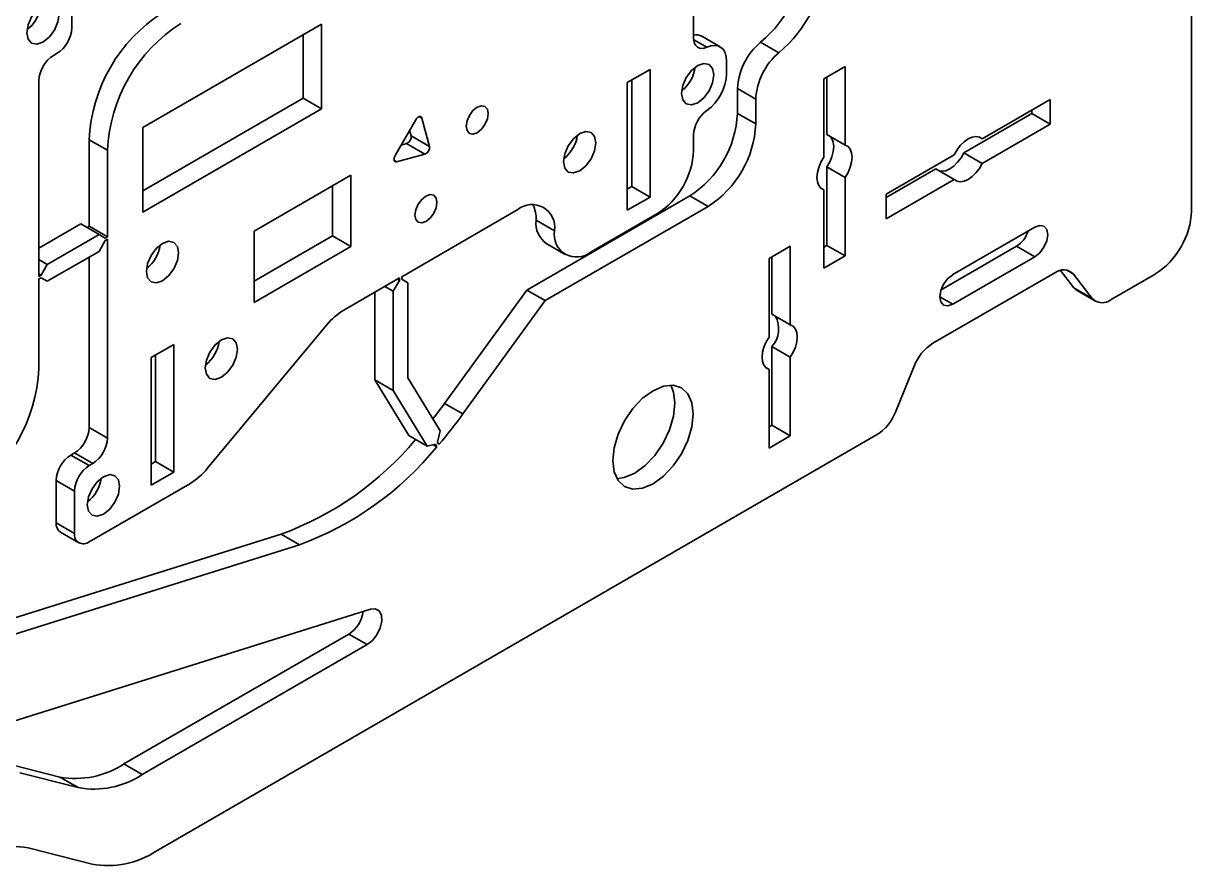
# Model space of a CAD drawing. Header units: millimetres. Extents: x 0 to 415, y 0 to 292.
# Drawn here: x 380.13 to 391.41, y 110.16 to 118.28 of the extents above; entities that cross this region are included whole.
import ezdxf

# ---------------------------------------------------------------- set-up
doc = ezdxf.new("R2010")
doc.units = ezdxf.units.MM

# ---------------------------------------------------------------- blocks, each defined once
blk = doc.blocks.new('SE81')
at = {"color": 7, "linetype": 'Continuous', "lineweight": 35}
for p, q in [((383.48, 112.629), (383.527, 112.633)), ((383.527, 112.633), (383.564, 112.613)), ((383.564, 112.613), (383.586, 112.571)), ((383.586, 112.571), (383.589, 112.514)), ((383.574, 112.449), (383.543, 112.384)), ((383.589, 112.514), (383.574, 112.449)), ((383.499, 112.328), (383.449, 112.288)), ((383.543, 112.384), (383.499, 112.328))]:
    blk.add_line(p, q, dxfattribs=at)
blk = doc.blocks.new('SE80')
blk.add_blockref('SE81', (0, 0))
blk = doc.blocks.new('SE89')
at = {"color": 7, "linetype": 'Continuous', "lineweight": 35}
for p, q in [((386.402, 114.79), (386.308, 114.781)), ((386.483, 114.765), (386.402, 114.79)), ((386.208, 114.738), (386.107, 114.665)), ((386.308, 114.781), (386.208, 114.738)), ((386.544, 114.708), (386.483, 114.765)), ((386.583, 114.622), (386.544, 114.708)), ((386.013, 114.566), (385.933, 114.448)), ((386.107, 114.665), (386.013, 114.566)), ((386.596, 114.514), (386.583, 114.622)), ((386.583, 114.39), (386.596, 114.514)), ((385.933, 114.448), (385.871, 114.319)), ((386.544, 114.259), (386.583, 114.39)), ((385.871, 114.319), (385.832, 114.188)), ((386.483, 114.13), (386.544, 114.259)), ((385.832, 114.188), (385.819, 114.065)), ((386.402, 114.012), (386.483, 114.13)), ((385.819, 114.065), (385.832, 113.956)), ((386.308, 113.913), (386.402, 114.012)), ((385.832, 113.956), (385.871, 113.87)), ((386.208, 113.84), (386.308, 113.913)), ((385.871, 113.87), (385.933, 113.813)), ((385.933, 113.813), (386.013, 113.788)), ((386.013, 113.788), (386.107, 113.797)), ((386.107, 113.797), (386.208, 113.84))]:
    blk.add_line(p, q, dxfattribs=at)
blk = doc.blocks.new('SE88')
blk.add_blockref('SE89', (0, 0))
blk = doc.blocks.new('SE99')
at = {"color": 7, "linetype": 'Continuous', "lineweight": 35}
for p, q in [((389.358, 116.883), (389.385, 116.931)), ((389.289, 116.803), (389.325, 116.84)), ((389.325, 116.84), (389.358, 116.883)), ((389.115, 116.775), (389.142, 116.758)), ((389.142, 116.758), (389.174, 116.752)), ((389.174, 116.752), (389.211, 116.758)), ((389.211, 116.758), (389.25, 116.776)), ((389.25, 116.776), (389.289, 116.803))]:
    blk.add_line(p, q, dxfattribs=at)
blk = doc.blocks.new('SE98')
blk.add_blockref('SE99', (0, 0))
blk = doc.blocks.new('SE101')
at = {"color": 7, "linetype": 'Continuous', "lineweight": 35}
for p, q in [((389.25, 117.168), (389.211, 117.14)), ((389.289, 117.185), (389.25, 117.168)), ((389.325, 117.191), (389.289, 117.185)), ((389.358, 117.185), (389.325, 117.191)), ((389.385, 117.168), (389.358, 117.185)), ((389.142, 117.06), (389.115, 117.012)), ((389.174, 117.103), (389.142, 117.06)), ((389.211, 117.14), (389.174, 117.103))]:
    blk.add_line(p, q, dxfattribs=at)
blk = doc.blocks.new('SE100')
blk.add_blockref('SE101', (0, 0))
blk = doc.blocks.new('SE111')
at = {"color": 7, "linetype": 'Continuous', "lineweight": 35}
for p, q in [((387.829, 116.942), (387.807, 116.892)), ((387.857, 116.99), (387.829, 116.942)), ((387.794, 116.842), (387.79, 116.795)), ((387.807, 116.892), (387.794, 116.842)), ((387.79, 116.795), (387.794, 116.752)), ((387.794, 116.752), (387.807, 116.718)), ((387.807, 116.718), (387.829, 116.692)), ((387.829, 116.692), (387.857, 116.677))]:
    blk.add_line(p, q, dxfattribs=at)
blk = doc.blocks.new('SE110')
blk.add_blockref('SE111', (0, 0))
blk = doc.blocks.new('SE113')
at = {"color": 7, "linetype": 'Continuous', "lineweight": 35}
for p, q in [((388.09, 117.093), (388.062, 117.108)), ((388.111, 117.068), (388.09, 117.093)), ((388.125, 117.033), (388.111, 117.068)), ((388.111, 116.893), (388.125, 116.943)), ((388.129, 116.991), (388.125, 117.033)), ((388.125, 116.943), (388.129, 116.991)), ((388.062, 116.796), (388.09, 116.843)), ((388.09, 116.843), (388.111, 116.893))]:
    blk.add_line(p, q, dxfattribs=at)
blk = doc.blocks.new('SE112')
blk.add_blockref('SE113', (0, 0))
blk = doc.blocks.new('SE123')
at = {"color": 7, "linetype": 'Continuous', "lineweight": 35}
for p, q in [((387.328, 115.255), (387.3, 115.208)), ((387.278, 115.158), (387.265, 115.108)), ((387.3, 115.208), (387.278, 115.158)), ((387.265, 115.108), (387.261, 115.06)), ((387.261, 115.06), (387.265, 115.018)), ((387.265, 115.018), (387.278, 114.983)), ((387.278, 114.983), (387.3, 114.958)), ((387.3, 114.958), (387.328, 114.943))]:
    blk.add_line(p, q, dxfattribs=at)
blk = doc.blocks.new('SE122')
blk.add_blockref('SE123', (0, 0))
blk = doc.blocks.new('SE125')
at = {"color": 7, "linetype": 'Continuous', "lineweight": 35}
for p, q in [((387.561, 115.359), (387.533, 115.374)), ((387.582, 115.333), (387.561, 115.359)), ((387.596, 115.298), (387.582, 115.333)), ((387.6, 115.256), (387.596, 115.298)), ((387.596, 115.209), (387.6, 115.256)), ((387.561, 115.109), (387.582, 115.159)), ((387.582, 115.159), (387.596, 115.209)), ((387.533, 115.061), (387.561, 115.109))]:
    blk.add_line(p, q, dxfattribs=at)
blk = doc.blocks.new('SE124')
blk.add_blockref('SE125', (0, 0))
blk = doc.blocks.new('SE143')
at = {"color": 7, "linetype": 'Continuous', "lineweight": 35}
for p, q in [((389.054, 115.819), (389.013, 115.765)), ((389.101, 115.857), (389.054, 115.819)), ((388.987, 115.703), (388.977, 115.643)), ((389.013, 115.765), (388.987, 115.703)), ((388.977, 115.643), (388.987, 115.594)), ((388.987, 115.594), (389.013, 115.563)), ((389.013, 115.563), (389.054, 115.555)), ((389.054, 115.555), (389.101, 115.572))]:
    blk.add_line(p, q, dxfattribs=at)
blk = doc.blocks.new('SE142')
blk.add_blockref('SE143', (0, 0))
blk = doc.blocks.new('SE145')
at = {"color": 7, "linetype": 'Continuous', "lineweight": 35}
for p, q in [((389.941, 116.331), (389.894, 116.315)), ((389.981, 116.324), (389.941, 116.331)), ((390.008, 116.293), (389.981, 116.324)), ((390.017, 116.243), (390.008, 116.293)), ((389.981, 116.121), (390.008, 116.183)), ((390.008, 116.183), (390.017, 116.243)), ((389.894, 116.029), (389.941, 116.067)), ((389.941, 116.067), (389.981, 116.121))]:
    blk.add_line(p, q, dxfattribs=at)
blk = doc.blocks.new('SE144')
blk.add_blockref('SE145', (0, 0))
blk = doc.blocks.new('SE313')
at = {"color": 7, "linetype": 'Continuous', "lineweight": 35}
for p, q in [((380.904, 113.907), (380.844, 113.859)), ((380.964, 113.928), (380.904, 113.907)), ((381.014, 113.918), (380.964, 113.928)), ((381.048, 113.879), (381.014, 113.918)), ((380.794, 113.791), (380.76, 113.713)), ((380.844, 113.859), (380.794, 113.791)), ((381.06, 113.817), (381.048, 113.879)), ((381.048, 113.741), (381.06, 113.817)), ((380.76, 113.713), (380.748, 113.637)), ((380.964, 113.596), (381.014, 113.664)), ((381.014, 113.664), (381.048, 113.741)), ((380.748, 113.637), (380.76, 113.576)), ((380.76, 113.576), (380.794, 113.537)), ((380.844, 113.527), (380.904, 113.548)), ((380.904, 113.548), (380.964, 113.596)), ((380.794, 113.537), (380.844, 113.527))]:
    blk.add_line(p, q, dxfattribs=at)
blk = doc.blocks.new('SE312')
blk.add_blockref('SE313', (0, 0))
blk = doc.blocks.new('SE315')
at = {"color": 7, "linetype": 'Continuous', "lineweight": 35}
for p, q in [((386.639, 117.875), (386.579, 117.827)), ((386.698, 117.895), (386.639, 117.875)), ((386.749, 117.886), (386.698, 117.895)), ((386.782, 117.847), (386.749, 117.886)), ((386.794, 117.785), (386.782, 117.847)), ((386.529, 117.759), (386.495, 117.681)), ((386.579, 117.827), (386.529, 117.759)), ((386.782, 117.709), (386.794, 117.785)), ((386.495, 117.681), (386.483, 117.605)), ((386.698, 117.563), (386.749, 117.632)), ((386.749, 117.632), (386.782, 117.709)), ((386.483, 117.605), (386.495, 117.543)), ((386.495, 117.543), (386.529, 117.505)), ((386.529, 117.505), (386.579, 117.495)), ((386.579, 117.495), (386.639, 117.515)), ((386.639, 117.515), (386.698, 117.563))]:
    blk.add_line(p, q, dxfattribs=at)
blk = doc.blocks.new('SE314')
blk.add_blockref('SE315', (0, 0))
blk = doc.blocks.new('SE319')
at = {"color": 7, "linetype": 'Continuous', "lineweight": 35}
for p, q in [((385.441, 117.169), (385.39, 117.101)), ((385.5, 117.218), (385.441, 117.169)), ((385.56, 117.238), (385.5, 117.218)), ((385.61, 117.228), (385.56, 117.238)), ((385.644, 117.19), (385.61, 117.228)), ((385.656, 117.128), (385.644, 117.19)), ((385.39, 117.101), (385.356, 117.024)), ((385.61, 116.974), (385.644, 117.052)), ((385.644, 117.052), (385.656, 117.128)), ((385.356, 117.024), (385.345, 116.948)), ((385.345, 116.948), (385.356, 116.886)), ((385.56, 116.906), (385.61, 116.974)), ((385.356, 116.886), (385.39, 116.847)), ((385.39, 116.847), (385.441, 116.838)), ((385.441, 116.838), (385.5, 116.858)), ((385.5, 116.858), (385.56, 116.906))]:
    blk.add_line(p, q, dxfattribs=at)
blk = doc.blocks.new('SE318')
blk.add_blockref('SE319', (0, 0))
blk = doc.blocks.new('SE321')
at = {"color": 7, "linetype": 'Continuous', "lineweight": 35}
for p, q in [((382.102, 115.248), (382.042, 115.227)), ((382.152, 115.238), (382.102, 115.248)), ((381.983, 115.179), (381.932, 115.111)), ((382.042, 115.227), (381.983, 115.179)), ((382.186, 115.199), (382.152, 115.238)), ((382.198, 115.137), (382.186, 115.199)), ((382.186, 115.062), (382.198, 115.137)), ((381.899, 115.033), (381.887, 114.958)), ((381.932, 115.111), (381.899, 115.033)), ((382.152, 114.984), (382.186, 115.062)), ((381.887, 114.958), (381.899, 114.896)), ((382.042, 114.868), (382.102, 114.916)), ((382.102, 114.916), (382.152, 114.984)), ((381.899, 114.896), (381.932, 114.857)), ((381.932, 114.857), (381.983, 114.847)), ((381.983, 114.847), (382.042, 114.868))]:
    blk.add_line(p, q, dxfattribs=at)
blk = doc.blocks.new('SE320')
blk.add_blockref('SE321', (0, 0))
blk = doc.blocks.new('SE323')
at = {"color": 7, "linetype": 'Continuous', "lineweight": 35}
for p, q in [((381.473, 116.158), (381.414, 116.11)), ((381.533, 116.179), (381.473, 116.158)), ((381.583, 116.169), (381.533, 116.179)), ((381.617, 116.13), (381.583, 116.169)), ((381.363, 116.042), (381.33, 115.965)), ((381.414, 116.11), (381.363, 116.042)), ((381.629, 116.069), (381.617, 116.13)), ((381.617, 115.993), (381.629, 116.069)), ((381.33, 115.965), (381.318, 115.889)), ((381.533, 115.847), (381.583, 115.915)), ((381.583, 115.915), (381.617, 115.993)), ((381.318, 115.889), (381.33, 115.827)), ((381.33, 115.827), (381.363, 115.788)), ((381.473, 115.799), (381.533, 115.847)), ((381.363, 115.788), (381.414, 115.778)), ((381.414, 115.778), (381.473, 115.799))]:
    blk.add_line(p, q, dxfattribs=at)
blk = doc.blocks.new('SE322')
blk.add_blockref('SE323', (0, 0))
blk = doc.blocks.new('SE341')
at = {"color": 7, "linetype": 'Continuous', "lineweight": 35}
for p, q in [((384.016, 116.615), (383.975, 116.582)), ((384.056, 116.629), (384.016, 116.615)), ((384.091, 116.623), (384.056, 116.629)), ((384.114, 116.596), (384.091, 116.623)), ((384.122, 116.554), (384.114, 116.596)), ((383.918, 116.483), (383.91, 116.431)), ((383.941, 116.536), (383.918, 116.483)), ((383.975, 116.582), (383.941, 116.536)), ((384.091, 116.449), (384.114, 116.502)), ((384.114, 116.502), (384.122, 116.554)), ((383.91, 116.431), (383.918, 116.389)), ((383.918, 116.389), (383.941, 116.363)), ((383.975, 116.356), (384.016, 116.37)), ((384.016, 116.37), (384.056, 116.403)), ((384.056, 116.403), (384.091, 116.449)), ((383.941, 116.363), (383.975, 116.356))]:
    blk.add_line(p, q, dxfattribs=at)
blk = doc.blocks.new('SE340')
blk.add_blockref('SE341', (0, 0))
blk = doc.blocks.new('SE343')
at = {"color": 7, "linetype": 'Continuous', "lineweight": 35}
for p, q in [((384.436, 117.393), (384.413, 117.34)), ((384.47, 117.44), (384.436, 117.393)), ((384.511, 117.472), (384.47, 117.44)), ((384.551, 117.487), (384.511, 117.472)), ((384.586, 117.48), (384.551, 117.487)), ((384.609, 117.453), (384.586, 117.48)), ((384.617, 117.411), (384.609, 117.453)), ((384.609, 117.36), (384.617, 117.411)), ((384.413, 117.34), (384.405, 117.289)), ((384.405, 117.289), (384.413, 117.247)), ((384.551, 117.26), (384.586, 117.307)), ((384.586, 117.307), (384.609, 117.36)), ((384.413, 117.247), (384.436, 117.22)), ((384.436, 117.22), (384.47, 117.213)), ((384.47, 117.213), (384.511, 117.227)), ((384.511, 117.227), (384.551, 117.26))]:
    blk.add_line(p, q, dxfattribs=at)
blk = doc.blocks.new('SE342')
blk.add_blockref('SE343', (0, 0))
blk = doc.blocks.new('SE345')
at = {"color": 7, "linetype": 'Continuous', "lineweight": 35}
for p, q in [((383.952, 117.382), (383.943, 117.378)), ((383.96, 117.383), (383.952, 117.382)), ((383.968, 117.381), (383.96, 117.383)), ((383.973, 117.376), (383.968, 117.381)), ((383.925, 117.363), (383.918, 117.352)), ((383.934, 117.372), (383.925, 117.363)), ((383.943, 117.378), (383.934, 117.372)), ((383.977, 117.368), (383.973, 117.376))]:
    blk.add_line(p, q, dxfattribs=at)
blk = doc.blocks.new('SE344')
blk.add_blockref('SE345', (0, 0))
blk = doc.blocks.new('SE347')
at = {"color": 7, "linetype": 'Continuous', "lineweight": 35}
for p, q in [((383.709, 116.982), (383.707, 116.971)), ((383.707, 116.971), (383.709, 116.961)), ((383.712, 116.994), (383.709, 116.982)), ((383.709, 116.961), (383.712, 116.953)), ((383.718, 117.005), (383.712, 116.994)), ((383.712, 116.953), (383.718, 116.948)), ((383.718, 116.948), (383.725, 116.945)), ((383.725, 116.945), (383.734, 116.946))]:
    blk.add_line(p, q, dxfattribs=at)
blk = doc.blocks.new('SE346')
blk.add_blockref('SE347', (0, 0))
blk = doc.blocks.new('SE349')
at = {"color": 7, "linetype": 'Continuous', "lineweight": 35}
for p, q in [((380.21, 118.344), (380.26, 118.412)), ((380.26, 118.412), (380.32, 118.46)), ((380.32, 118.46), (380.379, 118.481)), ((380.379, 118.481), (380.43, 118.471)), ((380.43, 118.471), (380.463, 118.433)), ((380.463, 118.433), (380.475, 118.371)), ((380.176, 118.267), (380.21, 118.344)), ((380.463, 118.295), (380.43, 118.217)), ((380.475, 118.371), (380.463, 118.295)), ((380.164, 118.191), (380.176, 118.267)), ((380.176, 118.129), (380.164, 118.191)), ((380.43, 118.217), (380.379, 118.149)), ((380.21, 118.09), (380.176, 118.129)), ((380.26, 118.081), (380.21, 118.09)), ((380.32, 118.101), (380.26, 118.081)), ((380.379, 118.149), (380.32, 118.101))]:
    blk.add_line(p, q, dxfattribs=at)
blk = doc.blocks.new('SE348')
blk.add_blockref('SE349', (0, 0))
blk = doc.blocks.new('SE455')
at = {"color": 7, "linetype": 'Continuous', "lineweight": 35}
for p, q in [((386.602, 118.112), (386.6, 118.14)), ((386.609, 118.087), (386.602, 118.112)), ((386.621, 118.067), (386.609, 118.087)), ((386.636, 118.052), (386.621, 118.067)), ((386.655, 118.042), (386.636, 118.052)), ((386.677, 118.039), (386.655, 118.042)), ((386.702, 118.042), (386.677, 118.039)), ((386.727, 118.051), (386.702, 118.042))]:
    blk.add_line(p, q, dxfattribs=at)
blk = doc.blocks.new('SE454')
blk.add_blockref('SE455', (0, 0))
blk = doc.blocks.new('SE457')
at = {"color": 7, "linetype": 'Continuous', "lineweight": 35}
for p, q in [((386.765, 118.065), (386.727, 118.051)), ((386.801, 118.069), (386.765, 118.065)), ((386.834, 118.064), (386.801, 118.069)), ((386.863, 118.05), (386.834, 118.064)), ((386.887, 118.028), (386.863, 118.05)), ((386.904, 117.997), (386.887, 118.028)), ((386.914, 117.96), (386.904, 117.997)), ((386.918, 117.918), (386.914, 117.96))]:
    blk.add_line(p, q, dxfattribs=at)
blk = doc.blocks.new('SE456')
blk.add_blockref('SE457', (0, 0))
blk = doc.blocks.new('SE693')
at = {"color": 7, "linetype": 'Continuous', "lineweight": 35}
for p, q in [((386.406, 114.724), (386.38, 114.791)), ((386.42, 114.616), (386.406, 114.724))]:
    blk.add_line(p, q, dxfattribs=at)
blk = doc.blocks.new('SE692')
blk.add_blockref('SE693', (0, 0))
blk = doc.blocks.new('SE695')
at = {"color": 7, "linetype": 'Continuous', "lineweight": 35}
for p, q in [((386.406, 114.492), (386.42, 114.616)), ((386.368, 114.361), (386.406, 114.492)), ((386.306, 114.232), (386.368, 114.361)), ((386.225, 114.114), (386.306, 114.232)), ((386.131, 114.015), (386.225, 114.114)), ((386.031, 113.942), (386.131, 114.015)), ((385.859, 113.889), (385.93, 113.899)), ((385.93, 113.899), (386.031, 113.942))]:
    blk.add_line(p, q, dxfattribs=at)
blk = doc.blocks.new('SE694')
blk.add_blockref('SE695', (0, 0))
blk = doc.blocks.new('SE697')
at = {"color": 7, "linetype": 'Continuous', "lineweight": 35}
for p, q in [((387.935, 117.17), (387.918, 117.191)), ((387.948, 117.135), (387.935, 117.17)), ((387.935, 116.995), (387.948, 117.045)), ((387.952, 117.093), (387.948, 117.135)), ((387.948, 117.045), (387.952, 117.093)), ((387.885, 116.898), (387.913, 116.945)), ((387.913, 116.945), (387.935, 116.995))]:
    blk.add_line(p, q, dxfattribs=at)
blk = doc.blocks.new('SE696')
blk.add_blockref('SE697', (0, 0))
blk = doc.blocks.new('SE701')
at = {"color": 7, "linetype": 'Continuous', "lineweight": 35}
for p, q in [((389.148, 116.942), (389.112, 116.905)), ((389.181, 116.985), (389.148, 116.942)), ((389.208, 117.033), (389.181, 116.985)), ((388.997, 116.855), (388.97, 116.858)), ((389.034, 116.86), (388.997, 116.855)), ((389.073, 116.878), (389.034, 116.86)), ((389.112, 116.905), (389.073, 116.878))]:
    blk.add_line(p, q, dxfattribs=at)
blk = doc.blocks.new('SE700')
blk.add_blockref('SE701', (0, 0))
blk = doc.blocks.new('SE703')
at = {"color": 7, "linetype": 'Continuous', "lineweight": 35}
for p, q in [((390.287, 115.714), (390.271, 115.73)), ((390.301, 115.703), (390.287, 115.714))]:
    blk.add_line(p, q, dxfattribs=at)
blk = doc.blocks.new('SE702')
blk.add_blockref('SE703', (0, 0))

msp = doc.modelspace()

# ---------------------------------------------------------------- linework, layer by layer
at = {"color": 7, "linetype": 'Continuous', "lineweight": 35}
for p, q in [((391.4064, 116.4738), (391.4064, 120.4134)), ((386.5998, 118.1401), (386.5998, 119.4639)), ((380.5988, 118.2379), (380.5988, 118.6462)), ((383.0077, 118.2731), (381.2823, 117.2771)), ((382.8309, 117.5586), (382.8309, 118.1711)), ((383.0077, 117.4566), (383.0077, 118.2731)), ((386.6005, 118.1241), (386.7271, 118.0511)), ((386.8558, 118.0549), (386.679, 118.157)), ((387.2463, 118.1007), (387.4231, 117.9986)), ((380.422, 117.9726), (380.4574, 117.993)), ((386.179, 117.838), (385.9598, 117.7115)), ((386.179, 116.605), (386.179, 117.838)), ((386.918, 117.7951), (386.918, 117.9176)), ((388.0618, 117.8663), (387.8568, 117.7479)), ((388.0618, 117.1079), (388.0618, 117.8663)), ((380.2806, 115.8404), (380.2806, 117.7276)), ((386.0023, 116.7071), (386.0023, 117.736)), ((387.8568, 117.7479), (387.8568, 116.9896)), ((387.8851, 117.21), (387.8851, 117.7643)), ((385.9598, 117.7115), (385.9598, 116.4785)), ((387.1992, 117.5499), (387.0224, 117.652)), ((387.0224, 117.4132), (387.0224, 117.652)), ((381.2823, 116.6647), (382.8309, 117.5586)), ((382.8309, 117.5586), (383.0077, 117.4566)), ((387.1992, 117.3111), (387.1992, 117.5499)), ((389.385, 117.168), (390.0417, 117.5471)), ((390.0417, 117.3103), (390.0417, 117.5471)), ((381.2823, 116.4606), (383.0077, 117.4566)), ((383.9518, 117.3822), (383.9768, 117.3677)), ((387.0224, 117.4132), (387.1992, 117.3111)), ((389.865, 117.4124), (389.2082, 117.0333)), ((389.865, 117.4451), (389.865, 117.4124)), ((389.865, 117.4124), (390.0417, 117.3103)), ((381.2823, 117.2771), (381.2823, 116.4606)), ((383.9177, 117.3519), (383.7177, 117.0055)), ((384.05, 117.0945), (383.9768, 117.3677)), ((389.385, 116.9312), (390.0417, 117.3103)), ((380.9429, 117.0567), (380.7661, 117.1587)), ((380.7661, 117.1587), (380.7661, 116.3248)), ((383.8732, 117.1965), (383.8589, 117.2501)), ((383.8732, 117.1965), (384.05, 117.0945)), ((386.5998, 117.0561), (386.5998, 117.2052)), ((387.8851, 117.21), (388.0618, 117.1079)), ((389.3523, 117.1869), (389.385, 117.168)), ((380.9429, 117.0567), (380.9429, 116.2228)), ((383.7764, 117.1072), (383.8299, 117.1216)), ((383.8299, 117.1216), (384.0067, 117.0195)), ((383.7085, 116.9607), (383.7335, 116.9463)), ((383.7335, 116.9463), (384.0067, 117.0195)), ((388.4578, 116.6328), (389.1145, 117.0119)), ((389.2082, 117.0333), (389.385, 116.9312)), ((383.2905, 116.8172), (382.3571, 116.2784)), ((383.2905, 116.1289), (383.2905, 116.8172)), ((387.8851, 116.8977), (388.0618, 116.7956)), ((387.8851, 116.1393), (387.8851, 116.8977)), ((388.9378, 116.8771), (388.4578, 116.6001)), ((388.9378, 116.8771), (389.1145, 116.7751)), ((383.1137, 116.2309), (383.1137, 116.7151)), ((385.9598, 116.6826), (386.0023, 116.7071)), ((386.0023, 116.7071), (386.179, 116.605)), ((388.0618, 116.0373), (388.0618, 116.7956)), ((388.4578, 116.396), (389.1145, 116.7751)), ((384.99, 115.7092), (386.5628, 116.6171)), ((385.9598, 116.4785), (386.179, 116.605)), ((386.5628, 116.6171), (386.7395, 116.5151)), ((387.8241, 116.6961), (387.8568, 116.6772)), ((387.8568, 116.6772), (387.8568, 115.9189)), ((388.4578, 116.396), (388.4578, 116.6328)), ((383.782, 115.8377), (384.9027, 116.4847)), ((385.1668, 115.6071), (386.7395, 116.5151)), ((385.2563, 116.2805), (385.0795, 116.3826)), ((385.6098, 116.0764), (386.2462, 116.4438)), ((380.2806, 116.1139), (380.6848, 116.3473)), ((380.8616, 116.2452), (380.6848, 116.3473)), ((380.7661, 116.3248), (380.7449, 116.3126)), ((380.9429, 116.2228), (380.7661, 116.3248)), ((382.3571, 116.2784), (382.3571, 115.59)), ((389.8936, 116.3149), (389.1009, 115.8573)), ((380.8616, 116.2452), (380.3619, 115.9568)), ((380.9217, 116.2105), (380.8616, 116.2452)), ((380.8616, 116.0819), (380.9217, 116.186)), ((380.9429, 116.2228), (380.9217, 116.2105)), ((380.9429, 116.1983), (380.9217, 116.186)), ((380.9429, 116.1983), (380.9429, 114.2804)), ((382.3571, 115.7941), (383.1137, 116.2309)), ((383.1137, 116.2309), (383.2905, 116.1289)), ((385.1831, 116.1537), (385.3598, 116.0516)), ((380.8616, 116.0819), (380.3619, 115.7935)), ((382.3571, 115.59), (383.2905, 116.1289)), ((387.3279, 116.0136), (387.5329, 116.132)), ((387.3561, 115.4757), (387.3561, 116.03)), ((387.5329, 116.132), (387.5329, 115.3737)), ((387.8568, 116.123), (387.8851, 116.1393)), ((387.8568, 115.9189), (388.0618, 116.0373)), ((387.8851, 116.1393), (388.0618, 116.0373)), ((388.9891, 115.7111), (389.7168, 116.1312)), ((389.1009, 115.5715), (389.8936, 116.0291)), ((389.8936, 116.0291), (389.7168, 116.1312)), ((380.2806, 116.0037), (380.3619, 115.9568)), ((380.3619, 115.9568), (380.3018, 115.8527)), ((380.7661, 116.0268), (380.7661, 114.3825)), ((387.3279, 116.0136), (387.3279, 115.2553)), ((380.3018, 115.8527), (380.2806, 115.8649)), ((380.3018, 115.8527), (380.2806, 115.8404)), ((380.3018, 115.8282), (380.2806, 115.8159)), ((380.2806, 114.9514), (380.2806, 115.8159)), ((380.3018, 115.8282), (380.3619, 115.7935)), ((380.3619, 115.7935), (380.3018, 115.8282)), ((383.2244, 115.5158), (383.7607, 115.8255)), ((383.7395, 115.8132), (383.7607, 115.801)), ((383.7607, 115.8255), (383.7607, 115.801)), ((383.782, 115.8377), (383.782, 115.8132)), ((383.8421, 115.7785), (383.782, 115.8132)), ((390.086, 115.8748), (388.9085, 115.1951)), ((390.2709, 115.7304), (390.1412, 115.8982)), ((390.2665, 115.8627), (390.1974, 115.9026)), ((390.4477, 115.6283), (390.2665, 115.8627)), ((390.6282, 115.6162), (391.0529, 115.8614)), ((383.7006, 115.6969), (383.6193, 115.7438)), ((383.7607, 115.801), (383.7006, 115.6969)), ((383.7006, 115.6969), (383.7006, 114.7408)), ((383.8421, 115.7785), (383.8421, 114.8623)), ((384.1963, 114.6156), (384.99, 115.7092)), ((384.99, 115.7092), (385.1668, 115.6071)), ((390.2709, 115.7304), (390.4477, 115.6283)), ((390.3014, 115.7034), (390.4782, 115.6014)), ((383.5239, 114.8428), (383.5239, 115.6887)), ((384.3731, 114.5135), (385.1668, 115.6071)), ((389.1009, 115.5715), (388.9772, 115.643)), ((387.3561, 115.4757), (387.5329, 115.3737)), ((381.9055, 113.987), (383.0563, 115.3697)), ((381.5828, 115.1847), (381.3636, 115.0581)), ((381.5828, 113.9517), (381.5828, 115.1847)), ((387.5329, 115.0613), (387.3561, 115.1634)), ((387.3561, 114.405), (387.3561, 115.1634)), ((381.3636, 115.0581), (381.3636, 113.8252)), ((381.4061, 114.0538), (381.4061, 115.0826)), ((387.5329, 115.0613), (387.5329, 114.303)), ((387.3279, 114.943), (387.2952, 114.9618)), ((387.3279, 114.943), (387.3279, 114.1846)), ((388.728, 114.9745), (388.5468, 114.531)), ((383.5239, 114.8428), (383.7006, 114.7408)), ((383.8502, 114.3054), (383.5239, 114.8428)), ((383.8421, 114.8623), (384.1525, 114.3511)), ((383.7006, 114.7408), (384.0269, 114.2034)), ((384.1963, 114.6156), (384.3731, 114.5135)), ((380.7661, 114.3825), (380.9429, 114.2804)), ((384.1268, 114.2427), (384.1525, 114.3511)), ((387.3561, 114.405), (387.3279, 114.3887)), ((387.3561, 114.405), (387.5329, 114.303)), ((381.4138, 110.2969), (388.3663, 114.3105)), ((383.8502, 114.3054), (384.0269, 114.2034)), ((384.1268, 114.2427), (384.1409, 114.2194)), ((387.3279, 114.1846), (387.5329, 114.303)), ((380.6247, 114.1375), (380.5894, 114.1171)), ((380.5894, 114.1171), (380.7661, 114.0151)), ((380.8015, 114.0355), (380.6247, 114.1375)), ((384.0269, 114.2034), (384.108, 114.2205)), ((384.122, 114.1975), (384.089, 114.2165)), ((384.108, 114.2205), (384.122, 114.1975)), ((380.8015, 114.0355), (380.7661, 114.0151)), ((381.3636, 114.0293), (381.4061, 114.0538)), ((381.4061, 114.0538), (381.5828, 113.9517)), ((381.3636, 113.8252), (381.5828, 113.9517)), ((380.6247, 113.7701), (380.4479, 113.8722)), ((380.4479, 113.8722), (380.4479, 113.4639)), ((380.7661, 113.2802), (381.7374, 113.8409)), ((380.6247, 113.7701), (380.6247, 113.3618)), ((380.4479, 113.4639), (380.6247, 113.3618)), ((379.1737, 112.2739), (382.6205, 113.3544)), ((380.4894, 113.3723), (380.6661, 113.2703)), ((382.6205, 113.3544), (382.7973, 113.2523)), ((379.0835, 112.0881), (382.7973, 113.2523)), ((383.4802, 112.6288), (379.0054, 111.226)), ((381.102, 111.1376), (383.2719, 112.3902)), ((383.4487, 112.2881), (383.2719, 112.3902)), ((381.2788, 111.0355), (383.4487, 112.2881)), ((379.9207, 111.1533), (380.4823, 111.0106)), ((381.102, 111.1376), (381.2788, 111.0355)), ((380.0975, 111.0512), (380.6591, 110.9086)), ((380.6591, 110.9086), (380.4823, 111.0106)), ((380.7941, 110.17), (380.1757, 110.3271))]:
    msp.add_line(p, q, dxfattribs=at)
for centre, radius, start, end in [((386.4428, 119.0621), 1.253, 309.88731, 357.07274), ((386.6196, 118.9601), 1.253, 309.88731, 357.07274), ((379.95, 118.4942), 0.3501, 308.03207, 351.97339), ((382.3014, 117.0889), 1.5368, 122.60548, 177.39452), ((380.2918, 118.2519), 0.3074, 302.60548, 357.39439), ((382.4781, 116.9868), 1.5368, 122.60548, 177.39452), ((386.623, 118.0538), 0.1174, 61.45497, 101.38837), ((387.6481, 117.62), 0.6265, 129.88734, 177.07191), ((380.5877, 117.7137), 0.3074, 122.6054, 177.39472), ((387.8248, 117.5179), 0.6265, 129.88734, 177.07191), ((386.2691, 117.9084), 0.3501, 308.03261, 351.97271), ((386.4518, 117.8181), 0.4667, 306.13754, 357.17791), ((386.0245, 117.4586), 0.9989, 302.60561, 357.39371), ((386.9105, 117.1898), 0.3112, 126.13792, 177.17761), ((386.2013, 117.3565), 0.9989, 302.60561, 357.39371), ((383.8038, 117.1866), 0.0701, 291.8637, 8.13589), ((385.1307, 117.2512), 0.3501, 308.03295, 351.97264), ((383.9806, 117.0846), 0.0701, 291.8637, 8.13589), ((385.8322, 117.0911), 0.7684, 302.60542, 357.39458), ((385.0407, 116.3155), 0.2184, 350.78623, 129.20332), ((384.761, 116.3943), 0.3187, 357.89729, 25.70622), ((385.3198, 116.3534), 0.2421, 173.07979, 235.60805), ((390.6388, 116.5087), 0.7684, 302.60541, 357.39469), ((385.4718, 116.2456), 0.2184, 170.78554, 309.20371), ((389.5685, 116.3605), 0.2731, 302.89951, 342.29542), ((381.1037, 116.1921), 0.3501, 308.03189, 351.97343), ((390.1697, 115.771), 0.1333, 43.44248, 128.89054), ((390.5445, 115.72), 0.1333, 223.44296, 308.89006), ((383.5553, 114.9655), 0.6421, 121.01482, 140.99345), ((387.1631, 115.3334), 0.2573, 318.62694, 28.66259), ((381.6729, 115.2607), 0.3501, 308.03178, 351.97367), ((389.1552, 114.809), 0.4582, 122.57641, 158.81537), ((378.7454, 115.0213), 1.5368, 302.60543, 357.39453), ((380.4313, 117.3475), 4.6518, 321.71976, 324.03544), ((380.6673, 117.2006), 4.5775, 319.36307, 324.05447), ((388.1196, 114.6966), 0.4582, 302.57672, 338.81524), ((380.4591, 114.3964), 0.3074, 302.60569, 357.39444), ((380.6359, 114.2944), 0.3074, 302.60569, 357.39444), ((381.5714, 116.2208), 3.0524, 290.1027, 320.20216), ((380.755, 113.8582), 0.3074, 122.60526, 177.39449), ((381.7396, 116.1356), 3.0711, 290.14593, 320.8714), ((380.9318, 113.7561), 0.3074, 122.60526, 177.39449), ((380.5345, 113.9406), 0.3501, 308.03215, 351.9733), ((381.4065, 114.3912), 0.6421, 301.01473, 320.99313), ((380.5459, 113.4531), 0.0986, 173.70259, 234.98567), ((380.7109, 113.3479), 0.0873, 170.78595, 309.20404), ((383.102, 112.6527), 0.3127, 302.90569, 351.64162), ((380.6341, 111.8456), 0.8487, 259.695, 303.45842), ((380.8109, 111.7435), 0.8487, 259.695, 303.45842), ((380.0239, 109.4921), 0.8487, 79.69553, 123.45792), ((380.9459, 111.0049), 0.8487, 259.6952, 303.45826)]:
    msp.add_arc(centre, radius, start, end, dxfattribs=at)

# ---------------------------------------------------------------- block references
for name in ['SE348', 'SE454', 'SE456', 'SE314', 'SE344', 'SE342', 'SE318', 'SE696', 'SE100', 'SE112', 'SE346', 'SE110', 'SE700', 'SE98', 'SE340', 'SE144', 'SE322', 'SE142', 'SE702', 'SE124', 'SE320', 'SE122', 'SE88', 'SE692', 'SE694', 'SE312', 'SE80']:
    msp.add_blockref(name, (0, 0))

doc.saveas('drawing.dxf')
